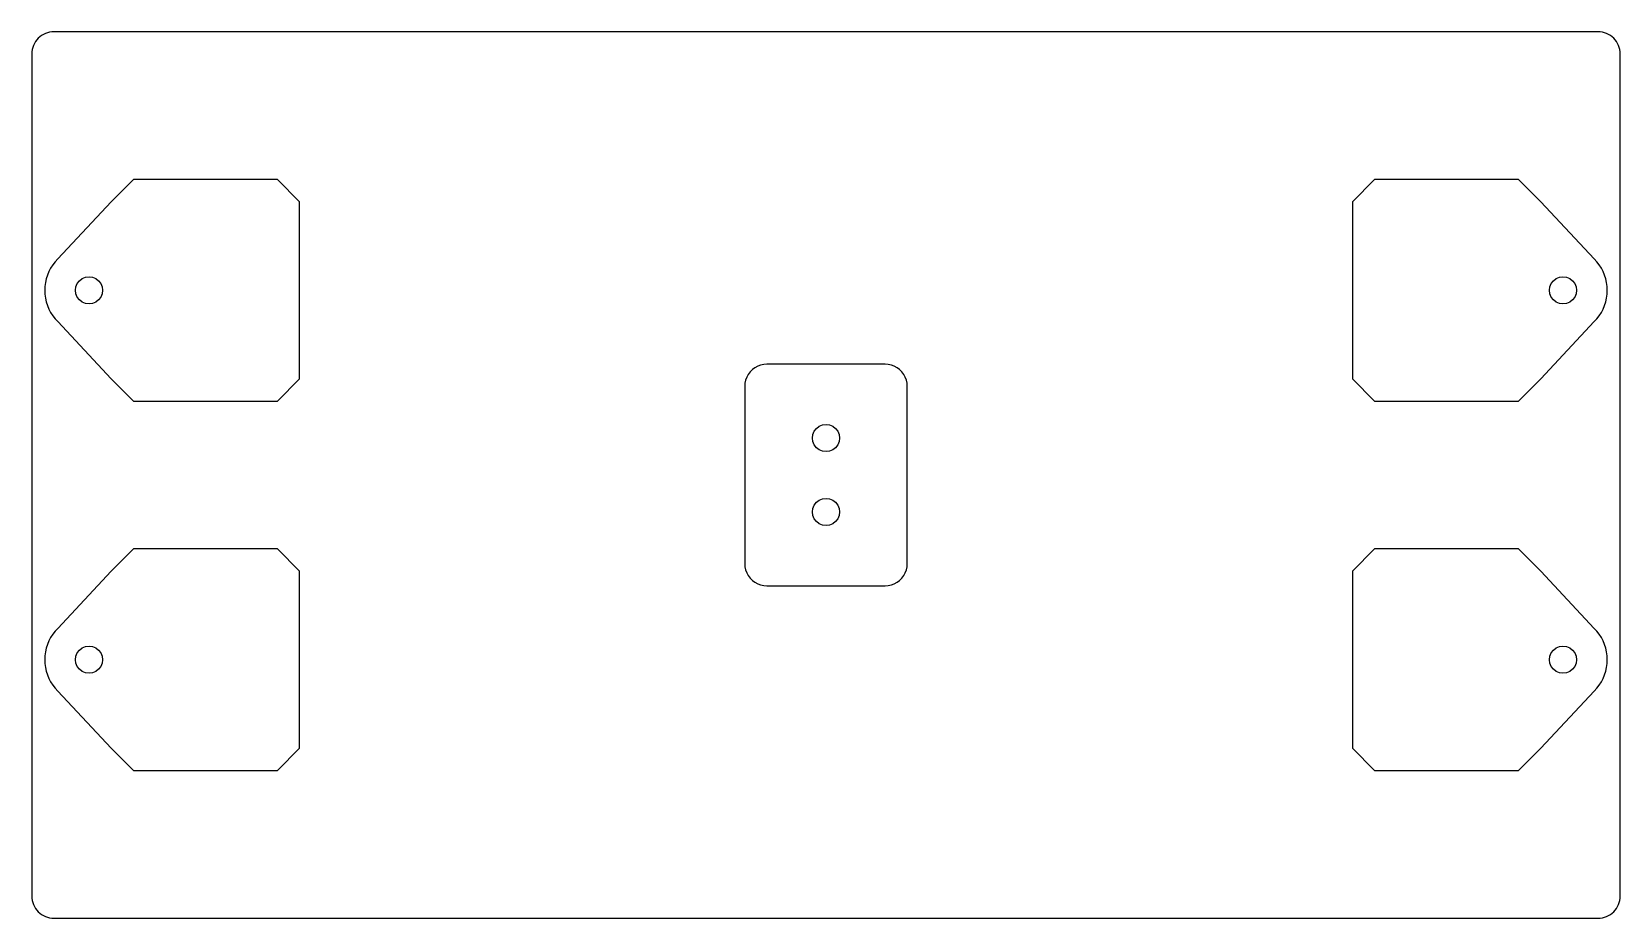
# Model space of a CAD drawing. Extents: x 41 to 256, y 45 to 165.
import ezdxf

# ---------------------------------------------------------------- set-up
doc = ezdxf.new("R2010")
doc.units = 0
doc.layers.get('0').update_dxf_attribs({"linetype": 'CONTINUOUS'})

msp = doc.modelspace()

# ---------------------------------------------------------------- linework, layer by layer
at = {"color": 7}
for points in [[(40.999997, 47.999997), (41.013995, 47.705893), (41.057997, 47.414696), (41.128998, 47.129088), (41.227996, 46.851889), (41.353997, 46.585782), (41.505996, 46.333306), (41.680996, 46.096803), (41.878995, 45.878702), (42.096998, 45.681005), (42.332997, 45.505604), (42.585996, 45.354192), (42.851996, 45.228406), (43.128997, 45.129204), (43.414995, 45.057605), (43.705997, 45.014396), (43.999997, 45.000003), (252.999996, 45.000003), (253.293996, 45.014396), (253.584998, 45.057605), (253.870996, 45.129204), (254.147997, 45.228406), (254.413997, 45.354192), (254.666996, 45.505604), (254.902995, 45.681005), (255.120998, 45.878702), (255.318997, 46.096803), (255.493997, 46.333306), (255.645996, 46.585782), (255.771997, 46.851889), (255.870995, 47.129088), (255.941997, 47.414696), (255.985998, 47.705893), (255.999996, 47.999997), (255.999996, 161.999995), (255.985998, 162.294096), (255.941997, 162.585296), (255.870995, 162.870896), (255.771997, 163.148095), (255.645996, 163.414194), (255.493997, 163.666695), (255.318997, 163.903194), (255.120998, 164.121296), (254.902995, 164.318995), (254.666996, 164.494393), (254.413997, 164.645794), (254.147997, 164.771595), (253.870996, 164.870793), (253.584998, 164.942396), (253.293996, 164.985596), (252.999996, 164.999989), (43.999997, 164.999995), (43.705997, 164.985601), (43.414995, 164.942396), (43.128997, 164.870793), (42.851996, 164.771595), (42.585996, 164.645794), (42.332997, 164.494393), (42.096998, 164.318995), (41.878995, 164.121296), (41.680996, 163.903194), (41.505996, 163.666695), (41.353997, 163.414194), (41.227996, 163.148095), (41.128998, 162.870896), (41.057997, 162.585296), (41.013995, 162.294096), (40.999997, 161.999995), (40.999997, 47.999997)], [(42.749998, 130), (42.772999, 129.477101), (42.840997, 128.9581), (42.953996, 128.4471), (43.111996, 127.9479), (43.311995, 127.464301), (43.553995, 127), (43.834995, 126.5585), (44.153997, 126.1433), (44.506998, 125.757401), (51.749997, 118.000004), (54.749996, 115.00001), (74.249997, 115.00001), (77.249996, 118.000004), (77.249996, 142.000001), (74.249997, 145.000001), (54.749996, 145.000001), (51.749997, 142.000001), (44.506998, 134.242601), (44.153997, 133.856702), (43.834995, 133.441499), (43.553995, 132.999999), (43.311995, 132.535701), (43.111996, 132.0521), (42.953996, 131.552899), (42.840997, 131.041899), (42.772996, 130.522901), (42.749995, 130)], [(219.749997, 118.000004), (222.749996, 115.00001), (242.249997, 115.00001), (245.249996, 118.000004), (252.492995, 125.757401), (252.845996, 126.1433), (253.164998, 126.5585), (253.445998, 127), (253.687998, 127.464301), (253.887997, 127.9479), (254.045997, 128.4471), (254.158996, 128.9581), (254.226997, 129.477101), (254.249998, 130), (254.226994, 130.522901), (254.158996, 131.041899), (254.045997, 131.552899), (253.887997, 132.0521), (253.687998, 132.535701), (253.445998, 132.999999), (253.164998, 133.441499), (252.845996, 133.856702), (252.492995, 134.242601), (245.249996, 142.000001), (242.249997, 145.000001), (222.749996, 145.000001), (219.749997, 142.000001), (219.749997, 118.000004)], [(46.909996, 130), (46.972996, 130.476199), (47.156997, 130.920002), (47.448998, 131.301101), (47.829998, 131.5935), (48.273995, 131.7773), (48.749997, 131.840001), (49.226196, 131.7773), (49.669996, 131.5935), (50.051098, 131.301101), (50.343497, 130.920002), (50.527297, 130.476199), (50.589996, 130), (50.527297, 129.5238), (50.343497, 129.08), (50.051098, 128.698902), (49.669996, 128.4065), (49.226196, 128.2227), (48.749997, 128.160001), (48.273995, 128.2227), (47.829998, 128.4065), (47.448998, 128.698902), (47.156997, 129.08), (46.972996, 129.5238), (46.909996, 130)], [(246.409997, 130), (246.472696, 130.476199), (246.656496, 130.920002), (246.948895, 131.301101), (247.329997, 131.5935), (247.773797, 131.7773), (248.249996, 131.840001), (248.725998, 131.7773), (249.169995, 131.5935), (249.550995, 131.301101), (249.842996, 130.920002), (250.026997, 130.476199), (250.089997, 130), (250.026997, 129.5238), (249.842996, 129.08), (249.550995, 128.698902), (249.169995, 128.4065), (248.725998, 128.2227), (248.249996, 128.160001), (247.773797, 128.2227), (247.329997, 128.4065), (246.948895, 128.698902), (246.656496, 129.08), (246.472696, 129.5238), (246.409997, 130)], [(137.499996, 92.999997), (137.530497, 92.573108), (137.621497, 92.154798), (137.771097, 91.753789), (137.976197, 91.378095), (138.232796, 91.035392), (138.535416, 90.732793), (138.878077, 90.476197), (139.253747, 90.271106), (139.654796, 90.1215), (140.073057, 90.030512), (140.499996, 90.000003), (156.499997, 90.000003), (156.926936, 90.030512), (157.345197, 90.1215), (157.746246, 90.271106), (158.121916, 90.476197), (158.464577, 90.732793), (158.767197, 91.035392), (159.023796, 91.378095), (159.228896, 91.753789), (159.378496, 92.154798), (159.469496, 92.573108), (159.499997, 92.999997), (159.499997, 117.000006), (159.469496, 117.426895), (159.378496, 117.845205), (159.228896, 118.246215), (159.023796, 118.621909), (158.767197, 118.964611), (158.464577, 119.26721), (158.121916, 119.523806), (157.746246, 119.728897), (157.345197, 119.8785), (156.926936, 119.9695), (156.499997, 120), (140.499996, 120), (140.073057, 119.9695), (139.654796, 119.8785), (139.253747, 119.728897), (138.878077, 119.523806), (138.535416, 119.26721), (138.232796, 118.964611), (137.976197, 118.621909), (137.771097, 118.246215), (137.621497, 117.845205), (137.530497, 117.426895), (137.499996, 117.000006), (137.499996, 92.999997)], [(146.659997, 109.999992), (146.722696, 110.476242), (146.906507, 110.920008), (147.198917, 111.301093), (147.579996, 111.593503), (148.023769, 111.777286), (148.499997, 111.839996), (148.976224, 111.777286), (149.419997, 111.593503), (149.801077, 111.301093), (150.093486, 110.920008), (150.277297, 110.476242), (150.339996, 109.999992), (150.277297, 109.52377), (150.093486, 109.080004), (149.801077, 108.698919), (149.419997, 108.406509), (148.976224, 108.222697), (148.499997, 108.159987), (148.023769, 108.222697), (147.579996, 108.406509), (147.198917, 108.698919), (146.906507, 109.080004), (146.722696, 109.52377), (146.659997, 109.999992)], [(146.659997, 100.000012), (146.722696, 100.476233), (146.906507, 100.92), (147.198917, 101.301084), (147.579996, 101.593495), (148.023769, 101.777306), (148.499997, 101.839988), (148.976224, 101.777306), (149.419997, 101.593495), (149.801077, 101.301084), (150.093486, 100.92), (150.277297, 100.476233), (150.339996, 100.000012), (150.277297, 99.523762), (150.093486, 99.079995), (149.801077, 98.698911), (149.419997, 98.4065), (148.976224, 98.222689), (148.499997, 98.160007), (148.023769, 98.222689), (147.579996, 98.4065), (147.198917, 98.698911), (146.906507, 99.079995), (146.722696, 99.523762), (146.659997, 100.000012)], [(42.749998, 79.999995), (42.772999, 79.477094), (42.840997, 78.958087), (42.953996, 78.447096), (43.111996, 77.947901), (43.311995, 77.464313), (43.553995, 77.000001), (43.834995, 76.558493), (44.153997, 76.143287), (44.506998, 75.757405), (51.749997, 67.999991), (54.749996, 64.999997), (74.249997, 64.999997), (77.249996, 67.999991), (77.249996, 91.999999), (74.249997, 94.999993), (54.749996, 94.999993), (51.749997, 91.999999), (44.506998, 84.242614), (44.153997, 83.856703), (43.834995, 83.441498), (43.553995, 82.999989), (43.311995, 82.535705), (43.111996, 82.052089), (42.953996, 81.552895), (42.840997, 81.041903), (42.772996, 80.522897), (42.749995, 79.999995)], [(219.749997, 67.999991), (222.749996, 64.999997), (242.249997, 64.999997), (245.249996, 67.999991), (252.492995, 75.757405), (252.845996, 76.143287), (253.164998, 76.558493), (253.445998, 77.000001), (253.687998, 77.464313), (253.887997, 77.947901), (254.045997, 78.447096), (254.158996, 78.958087), (254.226997, 79.477094), (254.249998, 79.999995), (254.226994, 80.522897), (254.158996, 81.041903), (254.045997, 81.552895), (253.887997, 82.052089), (253.687998, 82.535705), (253.445998, 82.999989), (253.164998, 83.441498), (252.845996, 83.856703), (252.492995, 84.242614), (245.249996, 91.999999), (242.249997, 94.999993), (222.749996, 94.999993), (219.749997, 91.999999), (219.749997, 67.999991)], [(46.909996, 79.999995), (46.972996, 80.476189), (47.156997, 80.920011), (47.448998, 81.301096), (47.829998, 81.593507), (48.273995, 81.77729), (48.749997, 81.839999), (49.226196, 81.77729), (49.669996, 81.593507), (50.051098, 81.301096), (50.343497, 80.920011), (50.527297, 80.476189), (50.589996, 79.999995), (50.527297, 79.523802), (50.343497, 79.080007), (50.051098, 78.698894), (49.669996, 78.406512), (49.226196, 78.222701), (48.749997, 78.159991), (48.273995, 78.222701), (47.829998, 78.406512), (47.448998, 78.698894), (47.156997, 79.080007), (46.972996, 79.523802), (46.909996, 79.999995)], [(246.409997, 79.999995), (246.472696, 80.476189), (246.656496, 80.920011), (246.948895, 81.301096), (247.329997, 81.593507), (247.773797, 81.77729), (248.249996, 81.839999), (248.725998, 81.77729), (249.169995, 81.593507), (249.550995, 81.301096), (249.842996, 80.920011), (250.026997, 80.476189), (250.089997, 79.999995), (250.026997, 79.523802), (249.842996, 79.080007), (249.550995, 78.698894), (249.169995, 78.406512), (248.725998, 78.222701), (248.249996, 78.159991), (247.773797, 78.222701), (247.329997, 78.406512), (246.948895, 78.698894), (246.656496, 79.080007), (246.472696, 79.523802), (246.409997, 79.999995)]]:
    msp.add_lwpolyline(points, dxfattribs=at)

doc.saveas('drawing.dxf')
